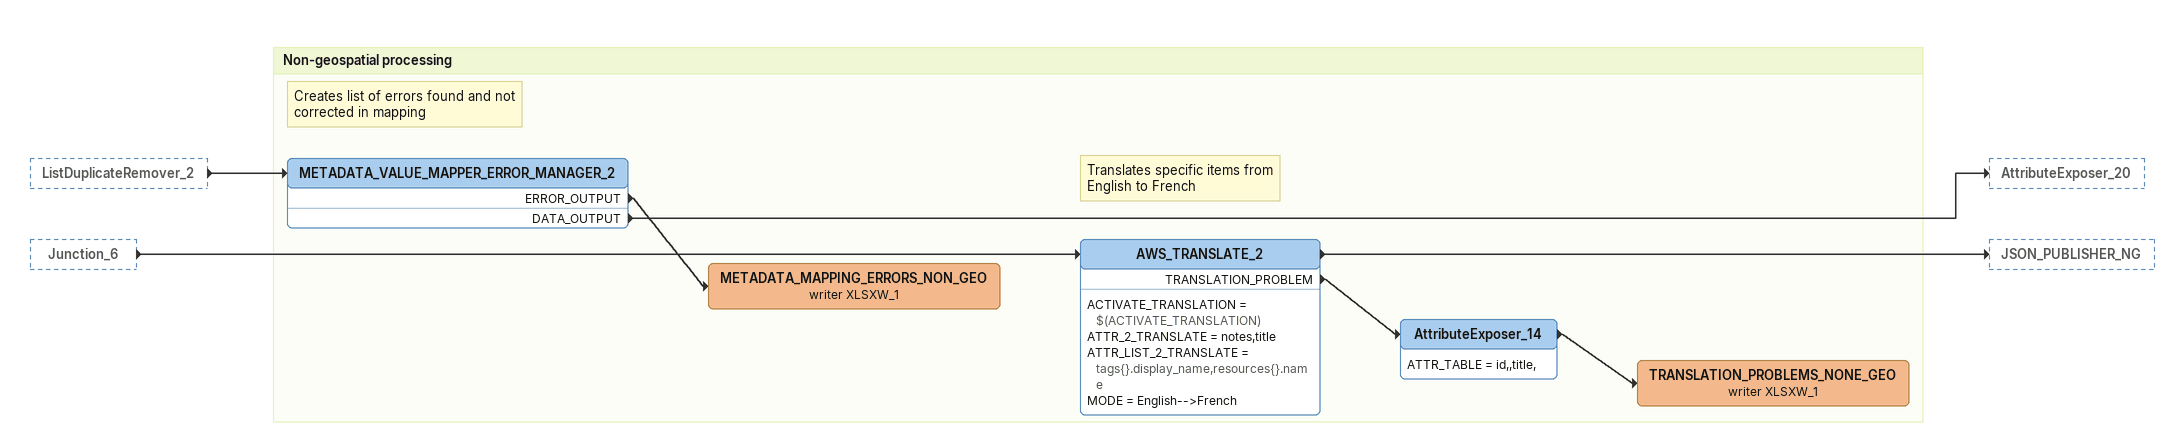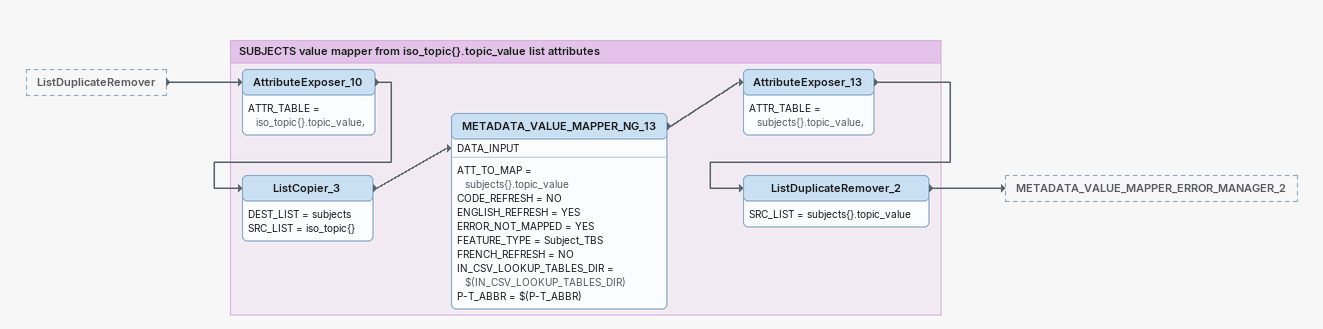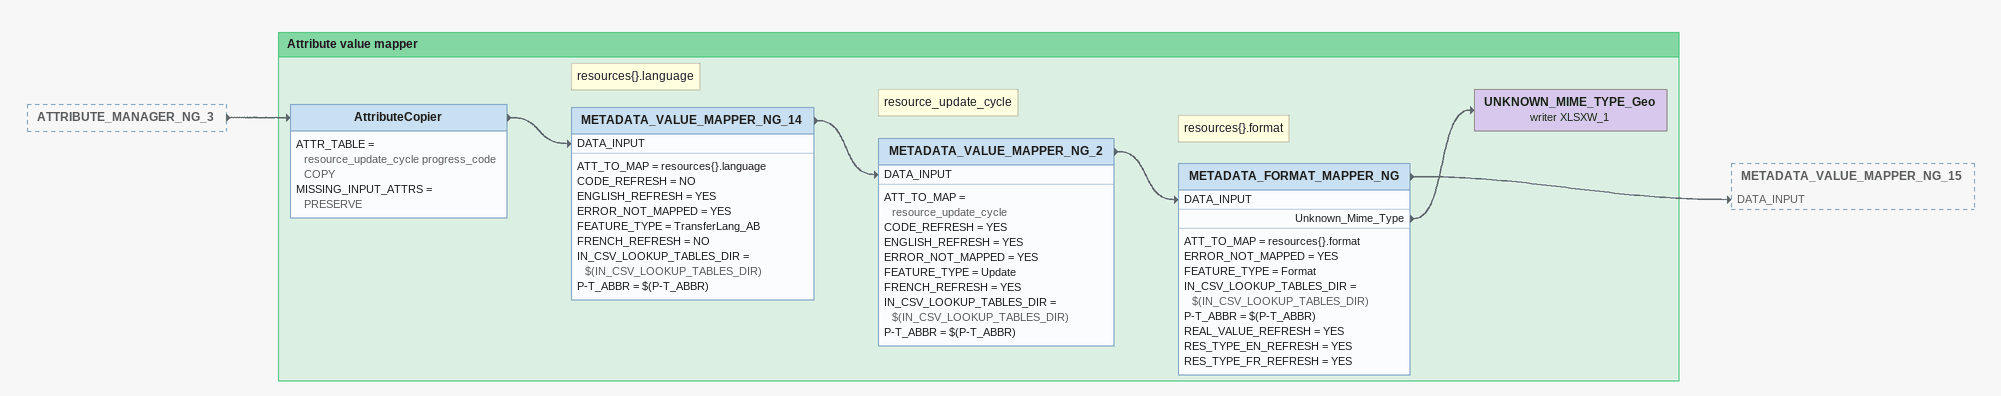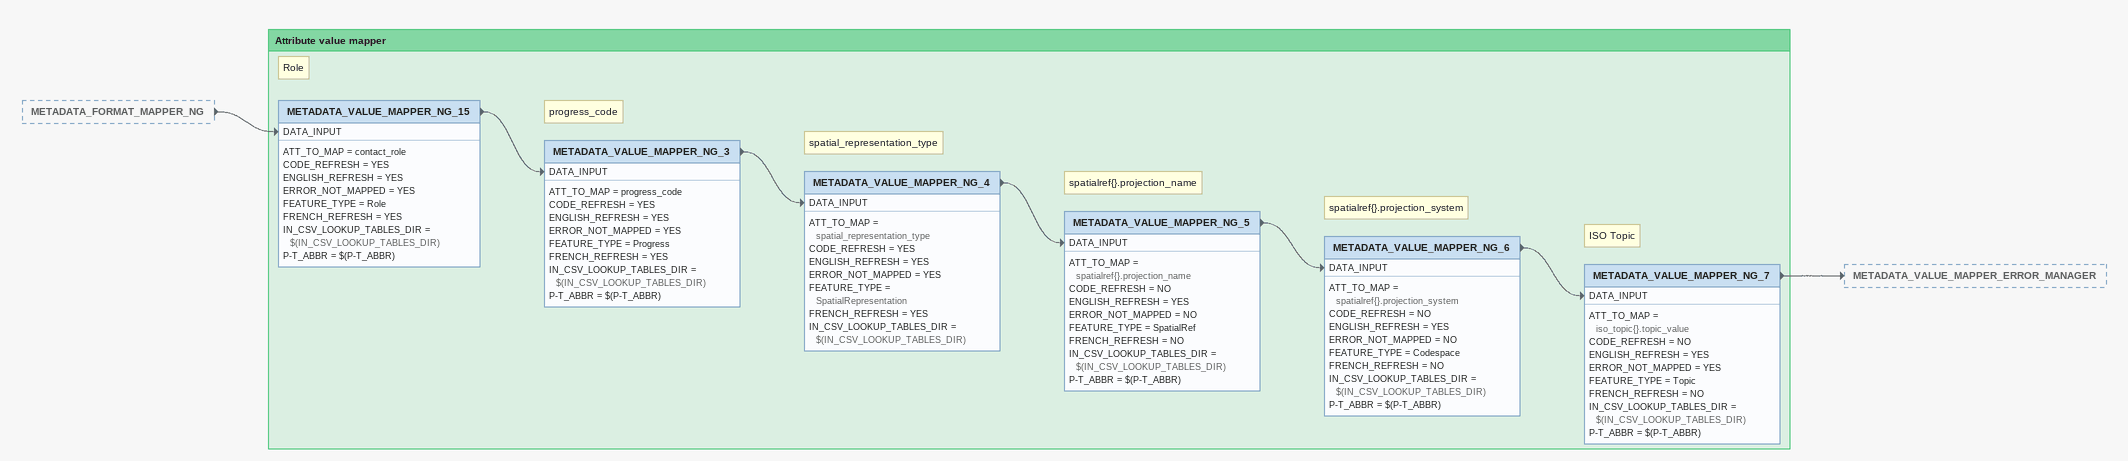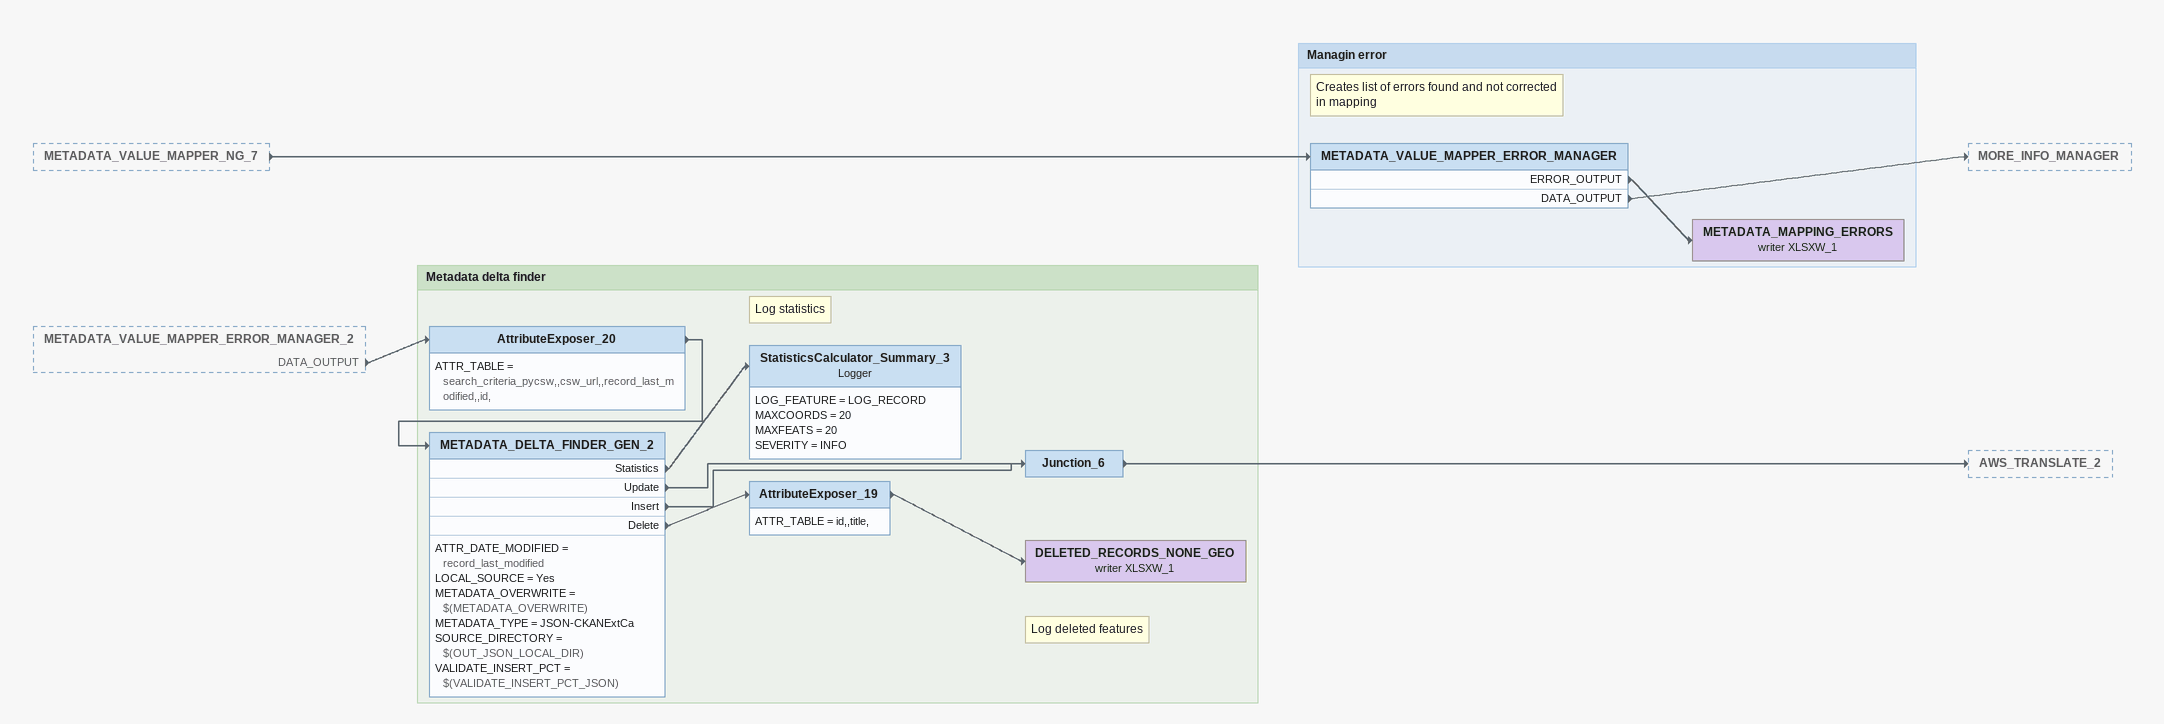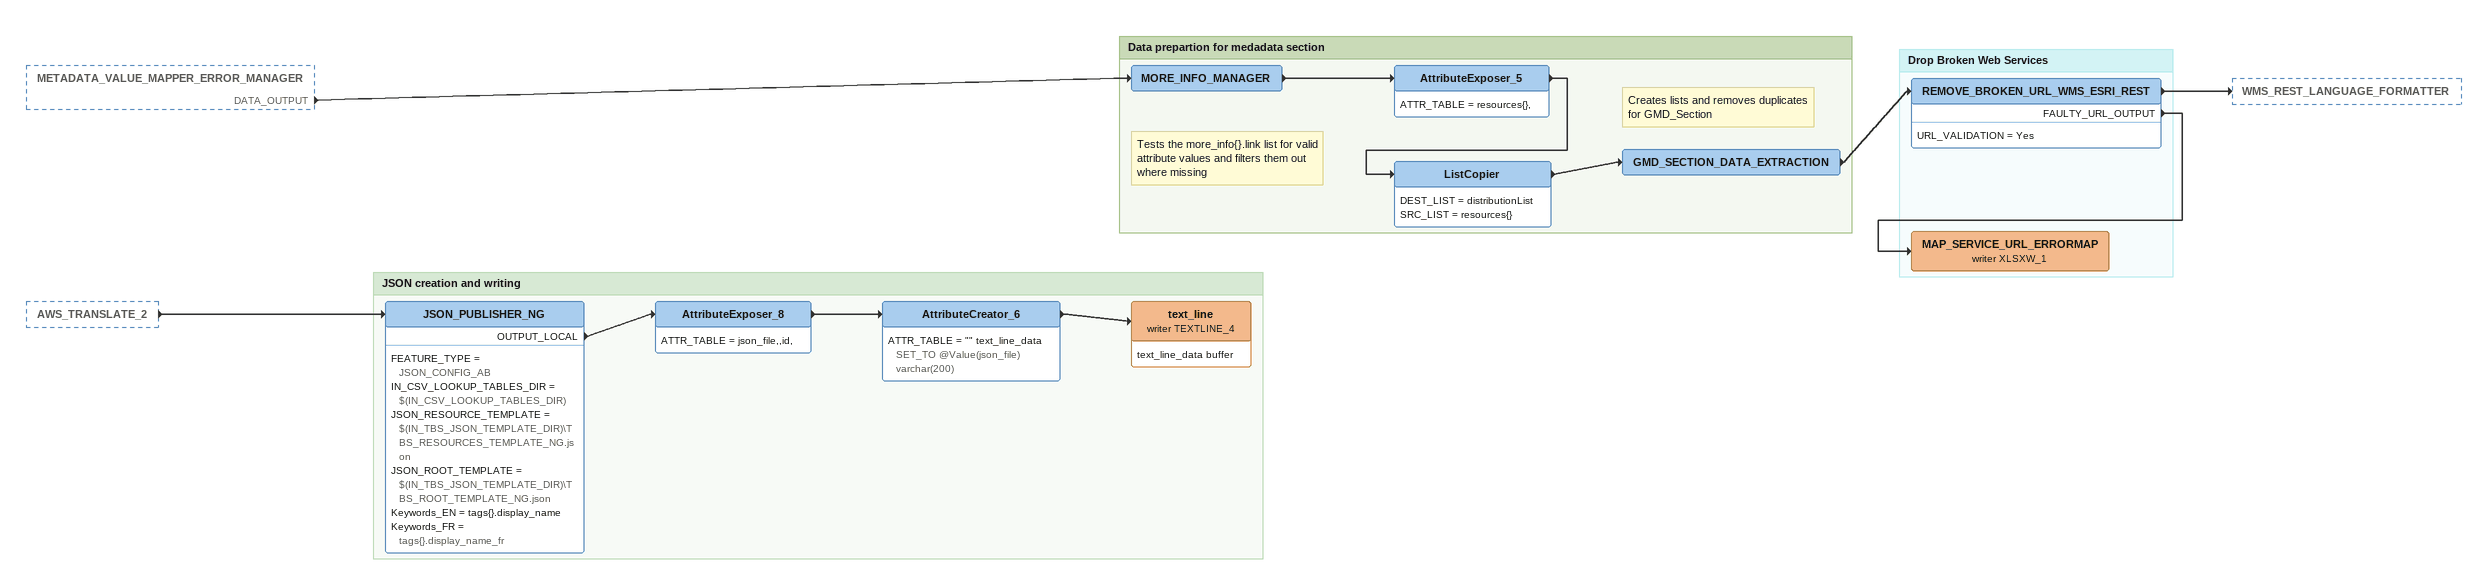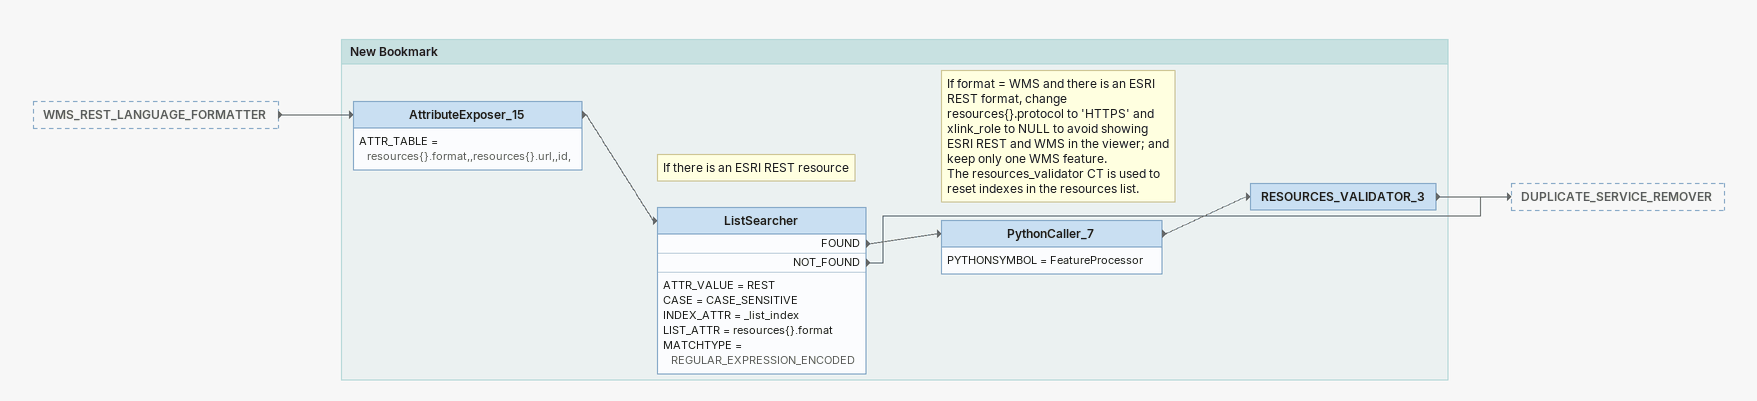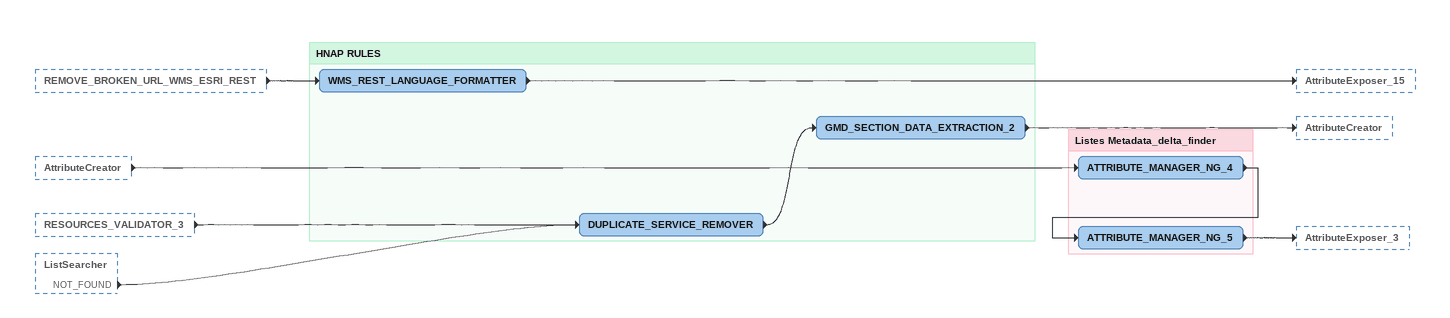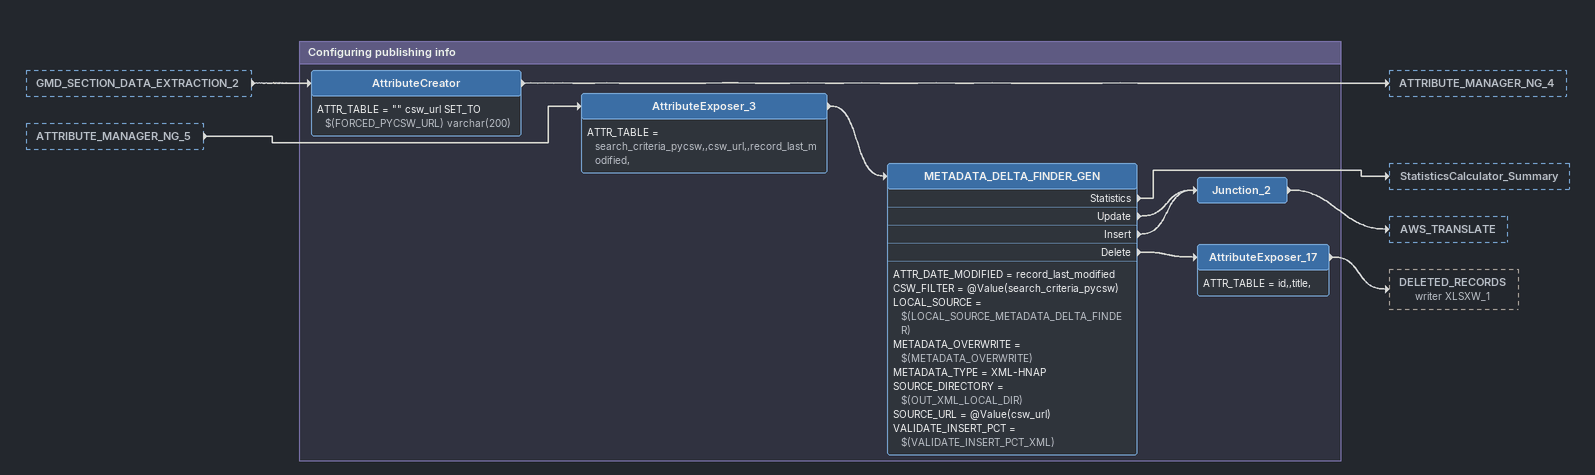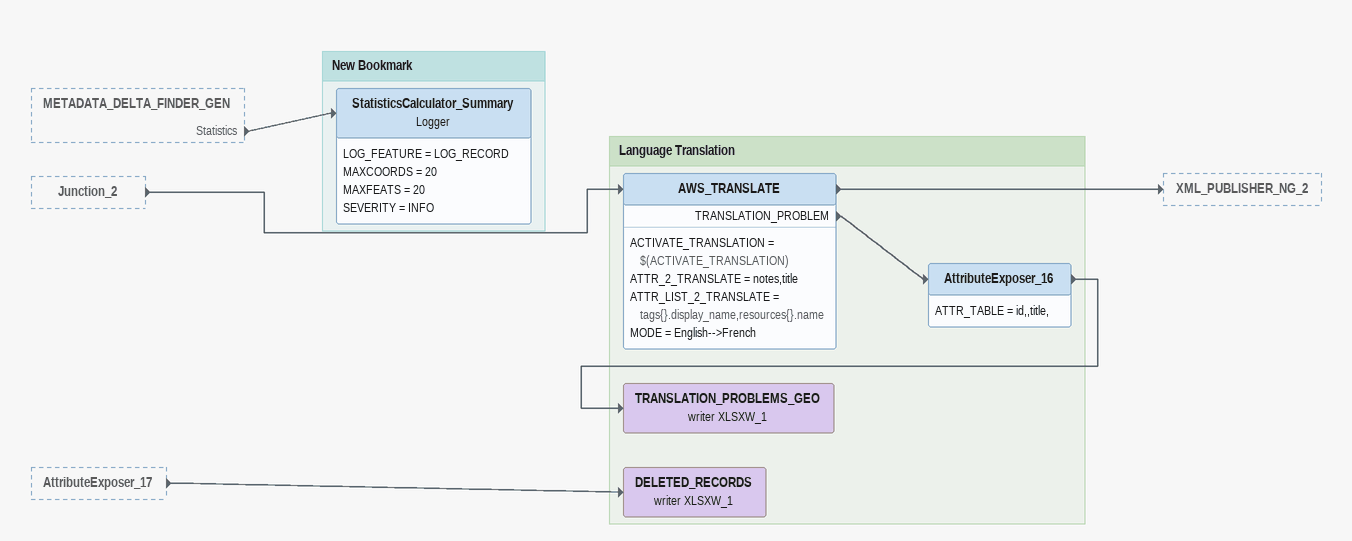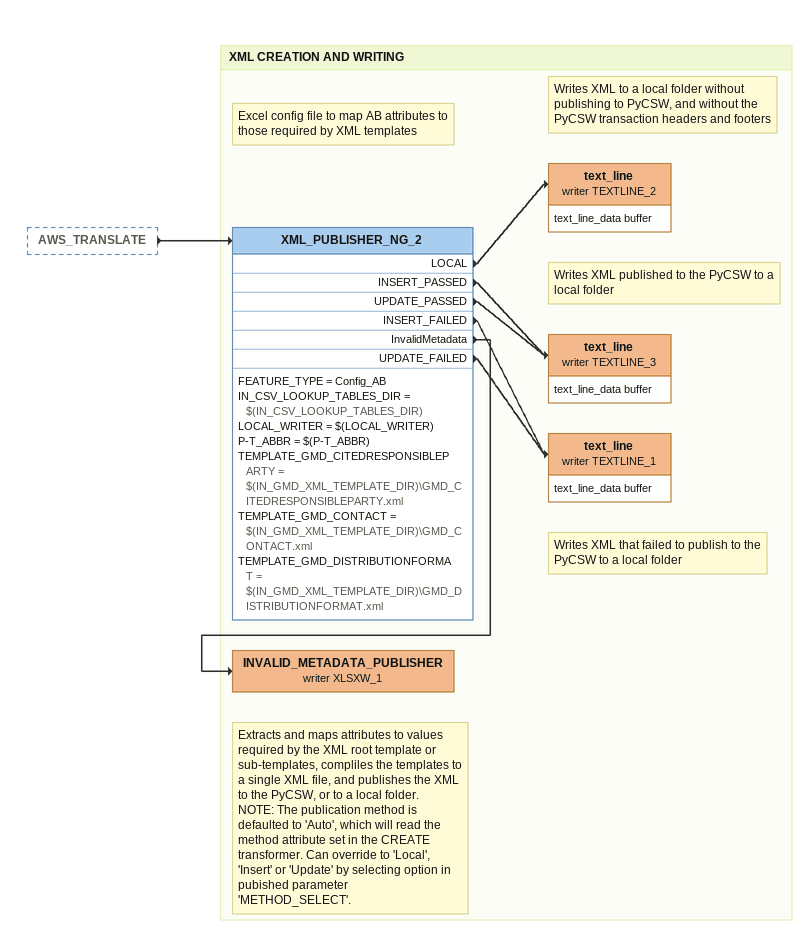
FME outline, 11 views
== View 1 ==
ListDuplicateRemover_2 [outside]
    -> METADATA_VALUE_MAPPER_ERROR_MANAGER_2
Junction_6 [outside]
    -> AWS_TRANSLATE_2

Bookmark: Non-geospatial processing
Note: Creates list of errors found and not corrected in mapping
METADATA_VALUE_MAPPER_ERROR_MANAGER_2
    ERROR_OUTPUT -> METADATA_MAPPING_ERRORS_NON_GEO (writer XLSXW_1)
    DATA_OUTPUT -> AttributeExposer_20
Note: Translates specific items from English to French
AWS_TRANSLATE_2
    ACTIVATE_TRANSLATION = $(ACTIVATE_TRANSLATION)
    ATTR_2_TRANSLATE = notes,title
    ATTR_LIST_2_TRANSLATE = tags{}.display_name,resources{}.name
    MODE = English-->French
    -> JSON_PUBLISHER_NG
    TRANSLATION_PROBLEM -> AttributeExposer_14
AttributeExposer_14
    ATTR_TABLE = id,,title,
    -> TRANSLATION_PROBLEMS_NONE_GEO (writer XLSXW_1)
TRANSLATION_PROBLEMS_NONE_GEO (writer XLSXW_1)
METADATA_MAPPING_ERRORS_NON_GEO (writer XLSXW_1)

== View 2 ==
ListDuplicateRemover [outside]
    -> AttributeExposer_10

Bookmark: SUBJECTS value mapper from iso_topic{}.topic_value list attributes
AttributeExposer_10
    ATTR_TABLE = iso_topic{}.topic_value,
    -> ListCopier_3
ListCopier_3
    DEST_LIST = subjects
    SRC_LIST = iso_topic{}
    -> METADATA_VALUE_MAPPER_NG_13 [DATA_INPUT]
METADATA_VALUE_MAPPER_NG_13
    ATT_TO_MAP = subjects{}.topic_value
    CODE_REFRESH = NO
    ENGLISH_REFRESH = YES
    ERROR_NOT_MAPPED = YES
    FEATURE_TYPE = Subject_TBS
    FRENCH_REFRESH = NO
    IN_CSV_LOOKUP_TABLES_DIR = $(IN_CSV_LOOKUP_TABLES_DIR)
    P-T_ABBR = $(P-T_ABBR)
    -> AttributeExposer_13
AttributeExposer_13
    ATTR_TABLE = subjects{}.topic_value,
    -> ListDuplicateRemover_2
ListDuplicateRemover_2
    SRC_LIST = subjects{}.topic_value
    -> METADATA_VALUE_MAPPER_ERROR_MANAGER_2

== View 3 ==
ATTRIBUTE_MANAGER_NG_3 [outside]
    -> AttributeCopier

Bookmark: Attribute value mapper
AttributeCopier
    ATTR_TABLE = resource_update_cycle progress_code COPY
    MISSING_INPUT_ATTRS = PRESERVE
    -> METADATA_VALUE_MAPPER_NG_14 [DATA_INPUT]
Note: resources{}.language
METADATA_VALUE_MAPPER_NG_14
    ATT_TO_MAP = resources{}.language
    CODE_REFRESH = NO
    ENGLISH_REFRESH = YES
    ERROR_NOT_MAPPED = YES
    FEATURE_TYPE = TransferLang_AB
    FRENCH_REFRESH = NO
    IN_CSV_LOOKUP_TABLES_DIR = $(IN_CSV_LOOKUP_TABLES_DIR)
    P-T_ABBR = $(P-T_ABBR)
    -> METADATA_VALUE_MAPPER_NG_2 [DATA_INPUT]
Note: resource_update_cycle
METADATA_VALUE_MAPPER_NG_2
    ATT_TO_MAP = resource_update_cycle
    CODE_REFRESH = YES
    ENGLISH_REFRESH = YES
    ERROR_NOT_MAPPED = YES
    FEATURE_TYPE = Update
    FRENCH_REFRESH = YES
    IN_CSV_LOOKUP_TABLES_DIR = $(IN_CSV_LOOKUP_TABLES_DIR)
    P-T_ABBR = $(P-T_ABBR)
    -> METADATA_FORMAT_MAPPER_NG [DATA_INPUT]
Note: resources{}.format
METADATA_FORMAT_MAPPER_NG
    ATT_TO_MAP = resources{}.format
    ERROR_NOT_MAPPED = YES
    FEATURE_TYPE = Format
    IN_CSV_LOOKUP_TABLES_DIR = $(IN_CSV_LOOKUP_TABLES_DIR)
    P-T_ABBR = $(P-T_ABBR)
    REAL_VALUE_REFRESH = YES
    RES_TYPE_EN_REFRESH = YES
    RES_TYPE_FR_REFRESH = YES
    Unknown_Mime_Type -> UNKNOWN_MIME_TYPE_Geo (writer XLSXW_1)
    -> METADATA_VALUE_MAPPER_NG_15 [DATA_INPUT]
UNKNOWN_MIME_TYPE_Geo (writer XLSXW_1)

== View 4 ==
METADATA_FORMAT_MAPPER_NG [outside]
    -> METADATA_VALUE_MAPPER_NG_15 [DATA_INPUT]

Bookmark: Attribute value mapper
Note: Role
METADATA_VALUE_MAPPER_NG_15
    ATT_TO_MAP = contact_role
    CODE_REFRESH = YES
    ENGLISH_REFRESH = YES
    ERROR_NOT_MAPPED = YES
    FEATURE_TYPE = Role
    FRENCH_REFRESH = YES
    IN_CSV_LOOKUP_TABLES_DIR = $(IN_CSV_LOOKUP_TABLES_DIR)
    P-T_ABBR = $(P-T_ABBR)
    -> METADATA_VALUE_MAPPER_NG_3 [DATA_INPUT]
Note: progress_code
METADATA_VALUE_MAPPER_NG_3
    ATT_TO_MAP = progress_code
    CODE_REFRESH = YES
    ENGLISH_REFRESH = YES
    ERROR_NOT_MAPPED = YES
    FEATURE_TYPE = Progress
    FRENCH_REFRESH = YES
    IN_CSV_LOOKUP_TABLES_DIR = $(IN_CSV_LOOKUP_TABLES_DIR)
    P-T_ABBR = $(P-T_ABBR)
    -> METADATA_VALUE_MAPPER_NG_4 [DATA_INPUT]
Note: spatial_representation_type
METADATA_VALUE_MAPPER_NG_4
    ATT_TO_MAP = spatial_representation_type
    CODE_REFRESH = YES
    ENGLISH_REFRESH = YES
    ERROR_NOT_MAPPED = YES
    FEATURE_TYPE = SpatialRepresentation
    FRENCH_REFRESH = YES
    IN_CSV_LOOKUP_TABLES_DIR = $(IN_CSV_LOOKUP_TABLES_DIR)
    -> METADATA_VALUE_MAPPER_NG_5 [DATA_INPUT]
Note: spatialref{}.projection_name
METADATA_VALUE_MAPPER_NG_5
    ATT_TO_MAP = spatialref{}.projection_name
    CODE_REFRESH = NO
    ENGLISH_REFRESH = YES
    ERROR_NOT_MAPPED = NO
    FEATURE_TYPE = SpatialRef
    FRENCH_REFRESH = NO
    IN_CSV_LOOKUP_TABLES_DIR = $(IN_CSV_LOOKUP_TABLES_DIR)
    P-T_ABBR = $(P-T_ABBR)
    -> METADATA_VALUE_MAPPER_NG_6 [DATA_INPUT]
Note: spatialref{}.projection_system
METADATA_VALUE_MAPPER_NG_6
    ATT_TO_MAP = spatialref{}.projection_system
    CODE_REFRESH = NO
    ENGLISH_REFRESH = YES
    ERROR_NOT_MAPPED = NO
    FEATURE_TYPE = Codespace
    FRENCH_REFRESH = NO
    IN_CSV_LOOKUP_TABLES_DIR = $(IN_CSV_LOOKUP_TABLES_DIR)
    P-T_ABBR = $(P-T_ABBR)
    -> METADATA_VALUE_MAPPER_NG_7 [DATA_INPUT]
Note: ISO Topic
METADATA_VALUE_MAPPER_NG_7
    ATT_TO_MAP = iso_topic{}.topic_value
    CODE_REFRESH = NO
    ENGLISH_REFRESH = YES
    ERROR_NOT_MAPPED = YES
    FEATURE_TYPE = Topic
    FRENCH_REFRESH = NO
    IN_CSV_LOOKUP_TABLES_DIR = $(IN_CSV_LOOKUP_TABLES_DIR)
    P-T_ABBR = $(P-T_ABBR)
    -> METADATA_VALUE_MAPPER_ERROR_MANAGER

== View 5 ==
METADATA_VALUE_MAPPER_NG_7 [outside]
    -> METADATA_VALUE_MAPPER_ERROR_MANAGER
METADATA_VALUE_MAPPER_ERROR_MANAGER_2 [outside]
    DATA_OUTPUT -> AttributeExposer_20

Bookmark: Managin error
Note: Creates list of errors found and not corrected in mapping
METADATA_VALUE_MAPPER_ERROR_MANAGER
    ERROR_OUTPUT -> METADATA_MAPPING_ERRORS (writer XLSXW_1)
    DATA_OUTPUT -> MORE_INFO_MANAGER
METADATA_MAPPING_ERRORS (writer XLSXW_1)

Bookmark: Metadata delta finder
AttributeExposer_20
    ATTR_TABLE = search_criteria_pycsw,,csw_url,,record_last_modified,,id,
    -> METADATA_DELTA_FINDER_GEN_2
METADATA_DELTA_FINDER_GEN_2
    ATTR_DATE_MODIFIED = record_last_modified
    LOCAL_SOURCE = Yes
    METADATA_OVERWRITE = $(METADATA_OVERWRITE)
    METADATA_TYPE = JSON-CKANExtCa
    SOURCE_DIRECTORY = $(OUT_JSON_LOCAL_DIR)
    VALIDATE_INSERT_PCT = $(VALIDATE_INSERT_PCT_JSON)
    Statistics -> StatisticsCalculator_Summary_3
    Update -> Junction_6
    Insert -> Junction_6
    Delete -> AttributeExposer_19
Note: Log statistics
StatisticsCalculator_Summary_3: Logger
    LOG_FEATURE = LOG_RECORD
    MAXCOORDS = 20
    MAXFEATS = 20
    SEVERITY = INFO
Junction_6
    -> AWS_TRANSLATE_2
AttributeExposer_19
    ATTR_TABLE = id,,title,
    -> DELETED_RECORDS_NONE_GEO (writer XLSXW_1)
Note: Log deleted features
DELETED_RECORDS_NONE_GEO (writer XLSXW_1)

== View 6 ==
METADATA_VALUE_MAPPER_ERROR_MANAGER [outside]
    DATA_OUTPUT -> MORE_INFO_MANAGER
AWS_TRANSLATE_2 [outside]
    -> JSON_PUBLISHER_NG

Bookmark: Data prepartion for medadata section
Note: Tests the more_info{}.link list for valid attribute values and filters them out where missing
MORE_INFO_MANAGER
    -> AttributeExposer_5
AttributeExposer_5
    ATTR_TABLE = resources{},
    -> ListCopier
ListCopier
    DEST_LIST = distributionList
    SRC_LIST = resources{}
    -> GMD_SECTION_DATA_EXTRACTION
Note: Creates lists and removes duplicates for GMD_Section
GMD_SECTION_DATA_EXTRACTION
    -> REMOVE_BROKEN_URL_WMS_ESRI_REST

Bookmark: Drop Broken Web Services
REMOVE_BROKEN_URL_WMS_ESRI_REST
    URL_VALIDATION = Yes
    -> WMS_REST_LANGUAGE_FORMATTER
    FAULTY_URL_OUTPUT -> MAP_SERVICE_URL_ERRORMAP (writer XLSXW_1)
MAP_SERVICE_URL_ERRORMAP (writer XLSXW_1)

Bookmark: JSON creation and writing
JSON_PUBLISHER_NG
    FEATURE_TYPE = JSON_CONFIG_AB
    IN_CSV_LOOKUP_TABLES_DIR = $(IN_CSV_LOOKUP_TABLES_DIR)
    JSON_RESOURCE_TEMPLATE = $(IN_TBS_JSON_TEMPLATE_DIR)\TBS_RESOURCES_TEMPLATE_NG.json
    JSON_ROOT_TEMPLATE = $(IN_TBS_JSON_TEMPLATE_DIR)\TBS_ROOT_TEMPLATE_NG.json
    Keywords_EN = tags{}.display_name
    Keywords_FR = tags{}.display_name_fr
    OUTPUT_LOCAL -> AttributeExposer_8
AttributeExposer_8
    ATTR_TABLE = json_file,,id,
    -> AttributeCreator_6
AttributeCreator_6
    ATTR_TABLE = "" text_line_data SET_TO @Value(json_file) varchar(200)
    -> text_line (writer TEXTLINE_4)
text_line (writer TEXTLINE_4)
    attributes: text_line_data buffer

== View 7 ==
WMS_REST_LANGUAGE_FORMATTER [outside]
    -> AttributeExposer_15

Bookmark: New Bookmark
AttributeExposer_15
    ATTR_TABLE = resources{}.format,,resources{}.url,,id,
    -> ListSearcher
Note: If there is an ESRI REST resource
ListSearcher
    ATTR_VALUE = REST
    CASE = CASE_SENSITIVE
    INDEX_ATTR = _list_index
    LIST_ATTR = resources{}.format
    MATCHTYPE = REGULAR_EXPRESSION_ENCODED
    FOUND -> PythonCaller_7
    NOT_FOUND -> DUPLICATE_SERVICE_REMOVER
Note: If format = WMS and there is an ESRI REST format, change resources{}.protocol to 'HTTPS' and xlink_role to NULL to avoid showing ESRI REST and WMS in the viewer; and keep only one WMS feature. / The resources_validator CT is used to reset indexes in the resources list.
PythonCaller_7
    PYTHONSYMBOL = FeatureProcessor
    -> RESOURCES_VALIDATOR_3
RESOURCES_VALIDATOR_3
    -> DUPLICATE_SERVICE_REMOVER

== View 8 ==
REMOVE_BROKEN_URL_WMS_ESRI_REST [outside]
    -> WMS_REST_LANGUAGE_FORMATTER
AttributeCreator [outside]
    -> ATTRIBUTE_MANAGER_NG_4
RESOURCES_VALIDATOR_3 [outside]
    -> DUPLICATE_SERVICE_REMOVER
ListSearcher [outside]
    NOT_FOUND -> DUPLICATE_SERVICE_REMOVER

Bookmark: HNAP RULES
WMS_REST_LANGUAGE_FORMATTER
    -> AttributeExposer_15
DUPLICATE_SERVICE_REMOVER
    -> GMD_SECTION_DATA_EXTRACTION_2
GMD_SECTION_DATA_EXTRACTION_2
    -> AttributeCreator

Bookmark: Listes Metadata_delta_finder
ATTRIBUTE_MANAGER_NG_4
    -> ATTRIBUTE_MANAGER_NG_5
ATTRIBUTE_MANAGER_NG_5
    -> AttributeExposer_3

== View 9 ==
GMD_SECTION_DATA_EXTRACTION_2 [outside]
    -> AttributeCreator
ATTRIBUTE_MANAGER_NG_5 [outside]
    -> AttributeExposer_3

Bookmark: Configuring publishing info
AttributeCreator
    ATTR_TABLE = "" csw_url SET_TO $(FORCED_PYCSW_URL) varchar(200)
    -> ATTRIBUTE_MANAGER_NG_4
AttributeExposer_3
    ATTR_TABLE = search_criteria_pycsw,,csw_url,,record_last_modified,
    -> METADATA_DELTA_FINDER_GEN
METADATA_DELTA_FINDER_GEN
    ATTR_DATE_MODIFIED = record_last_modified
    CSW_FILTER = @Value(search_criteria_pycsw)
    LOCAL_SOURCE = $(LOCAL_SOURCE_METADATA_DELTA_FINDER)
    METADATA_OVERWRITE = $(METADATA_OVERWRITE)
    METADATA_TYPE = XML-HNAP
    SOURCE_DIRECTORY = $(OUT_XML_LOCAL_DIR)
    SOURCE_URL = @Value(csw_url)
    VALIDATE_INSERT_PCT = $(VALIDATE_INSERT_PCT_XML)
    Statistics -> StatisticsCalculator_Summary
    Update -> Junction_2
    Insert -> Junction_2
    Delete -> AttributeExposer_17
Junction_2
    -> AWS_TRANSLATE
AttributeExposer_17
    ATTR_TABLE = id,,title,
    -> DELETED_RECORDS (writer XLSXW_1)

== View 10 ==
METADATA_DELTA_FINDER_GEN [outside]
    Statistics -> StatisticsCalculator_Summary
Junction_2 [outside]
    -> AWS_TRANSLATE
AttributeExposer_17 [outside]
    -> DELETED_RECORDS (writer XLSXW_1)

Bookmark: New Bookmark
StatisticsCalculator_Summary: Logger
    LOG_FEATURE = LOG_RECORD
    MAXCOORDS = 20
    MAXFEATS = 20
    SEVERITY = INFO

Bookmark: Language Translation
AWS_TRANSLATE
    ACTIVATE_TRANSLATION = $(ACTIVATE_TRANSLATION)
    ATTR_2_TRANSLATE = notes,title
    ATTR_LIST_2_TRANSLATE = tags{}.display_name,resources{}.name
    MODE = English-->French
    -> XML_PUBLISHER_NG_2
    TRANSLATION_PROBLEM -> AttributeExposer_16
AttributeExposer_16
    ATTR_TABLE = id,,title,
    -> TRANSLATION_PROBLEMS_GEO (writer XLSXW_1)
TRANSLATION_PROBLEMS_GEO (writer XLSXW_1)
DELETED_RECORDS (writer XLSXW_1)

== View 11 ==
AWS_TRANSLATE [outside]
    -> XML_PUBLISHER_NG_2

Bookmark: XML CREATION AND WRITING
Note: Excel config file to map AB attributes to those required by XML templates
XML_PUBLISHER_NG_2
    FEATURE_TYPE = Config_AB
    IN_CSV_LOOKUP_TABLES_DIR = $(IN_CSV_LOOKUP_TABLES_DIR)
    LOCAL_WRITER = $(LOCAL_WRITER)
    P-T_ABBR = $(P-T_ABBR)
    TEMPLATE_GMD_CITEDRESPONSIBLEPARTY = $(IN_GMD_XML_TEMPLATE_DIR)\GMD_CITEDRESPONSIBLEPARTY.xml
    TEMPLATE_GMD_CONTACT = $(IN_GMD_XML_TEMPLATE_DIR)\GMD_CONTACT.xml
    TEMPLATE_GMD_DISTRIBUTIONFORMAT = $(IN_GMD_XML_TEMPLATE_DIR)\GMD_DISTRIBUTIONFORMAT.xml
    LOCAL -> text_line (writer TEXTLINE_2)
    INSERT_PASSED -> text_line (writer TEXTLINE_3)
    UPDATE_PASSED -> text_line (writer TEXTLINE_3)
    INSERT_FAILED -> text_line (writer TEXTLINE_1)
    InvalidMetadata -> INVALID_METADATA_PUBLISHER (writer XLSXW_1)
    UPDATE_FAILED -> text_line (writer TEXTLINE_1)
Note: Writes XML to a local folder without publishing to PyCSW, and without the PyCSW transaction headers and footers
text_line (writer TEXTLINE_2)
    attributes: text_line_data buffer
Note: Writes XML published to the PyCSW to a local folder
text_line (writer TEXTLINE_3)
    attributes: text_line_data buffer
Note: Writes XML that failed to publish to the PyCSW to a local folder
text_line (writer TEXTLINE_1)
    attributes: text_line_data buffer
Note: Extracts and maps attributes to values required by the XML root template or sub-templates, compliles the templates to a single XML file, and publishes the XML to the PyCSW, or to a local folder. / NOTE: The publication method is defaulted to 'Auto', which will read the method attribute set in the CREATE transformer. Can override to 'Local', 'Insert' or 'Update' by selecting option in pubished parameter 'METHOD_SELECT'.
INVALID_METADATA_PUBLISHER (writer XLSXW_1)
